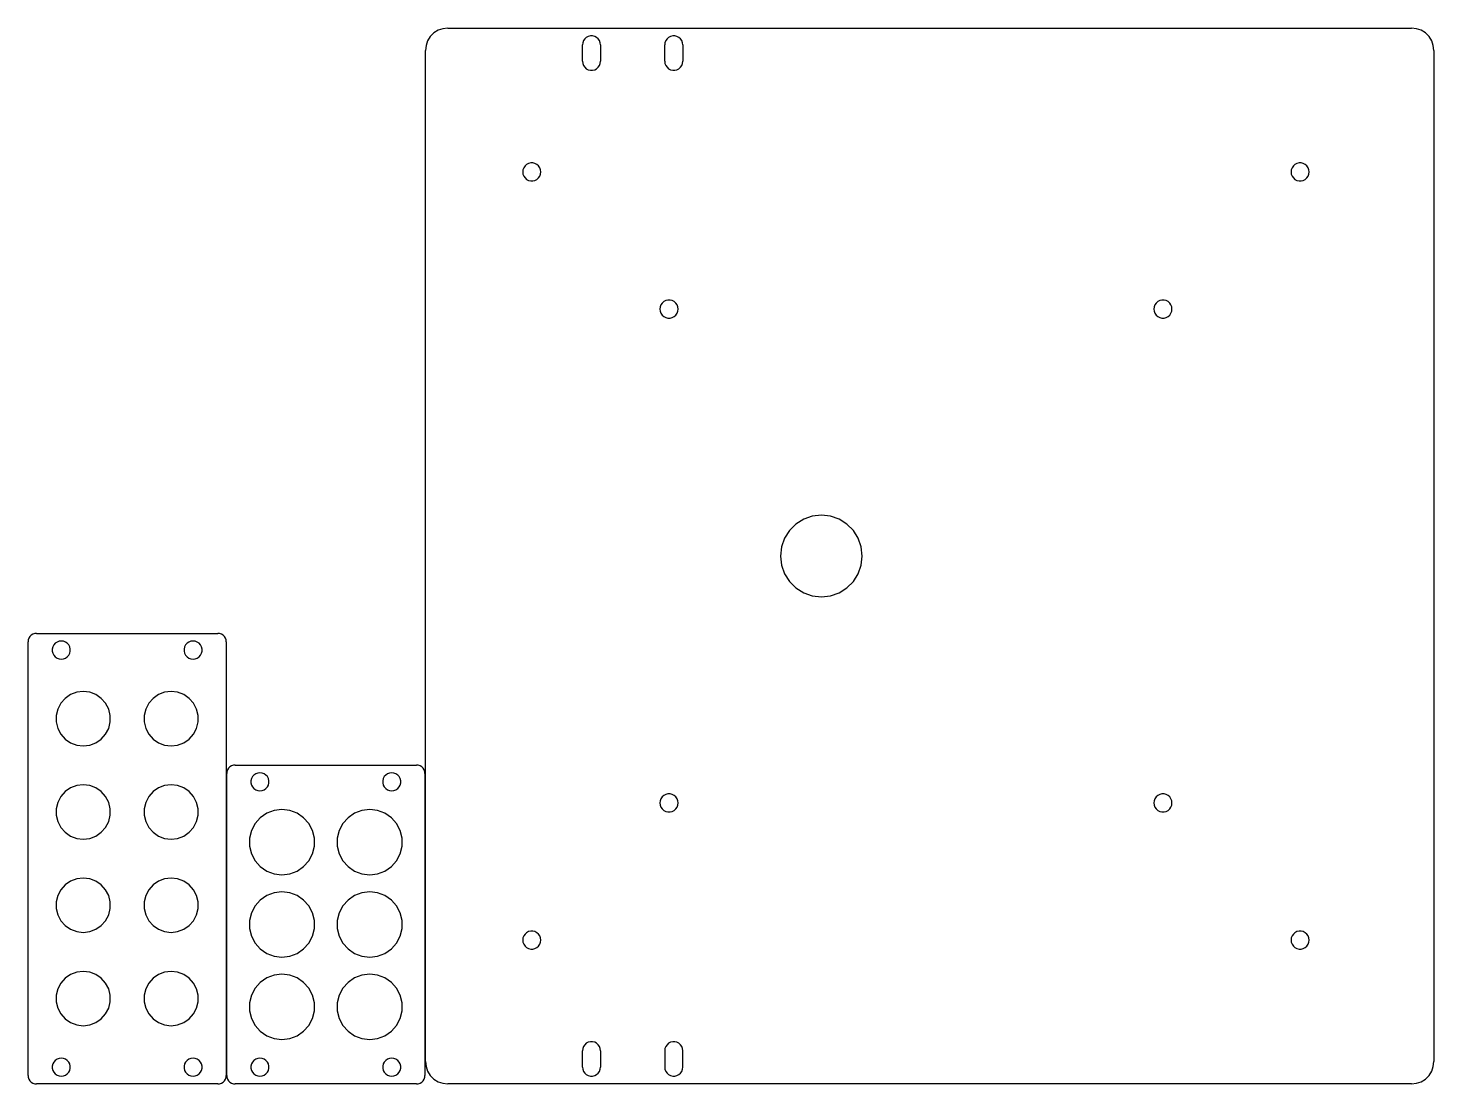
# Model space of a CAD drawing. Extents: x 0 to 990, y 0 to 530.
# Drawn here: x 0.1 to 256.2, y 0 to 192.4 of the extents above; entities that cross this region are included whole.
import ezdxf

# ---------------------------------------------------------------- set-up
doc = ezdxf.new("R2010")
doc.units = 0
for name, color, linetype in [('LargeIOPlate_contour', 7, 'CONTINUOUS'), ('PressurePlate_contour', 7, 'CONTINUOUS'), ('SmallIOPlate_contour', 7, 'CONTINUOUS')]:
    doc.layers.add(name, color=color, linetype=linetype)

msp = doc.modelspace()

# ---------------------------------------------------------------- linework, layer by layer
at = {"layer": 'LargeIOPlate_contour'}
for p, q in [((1.30509, 82.0611), (0.97748, 81.9465)), ((1.65, 82.1), (1.30509, 82.0611)), ((1.65, 82.1), (34.65, 82.1)), ((34.9949, 82.0611), (34.65, 82.1)), ((35.3225, 81.9465), (34.9949, 82.0611)), ((0.13886, 80.8949), (0.1, 80.55)), ((0.1, 1.55), (0.1, 80.55)), ((0.2535, 81.2225), (0.13886, 80.8949)), ((0.43816, 81.5164), (0.2535, 81.2225)), ((0.68359, 81.7618), (0.43816, 81.5164)), ((0.97748, 81.9465), (0.68359, 81.7618)), ((4.60722, 79.6351), (4.51203, 79.2489)), ((4.79208, 79.9873), (4.60722, 79.6351)), ((5.05585, 80.285), (4.79208, 79.9873)), ((5.38321, 80.511), (5.05585, 80.285)), ((5.75513, 80.6521), (5.38321, 80.511)), ((6.15, 80.7), (5.75513, 80.6521)), ((6.54487, 80.6521), (6.15, 80.7)), ((6.91679, 80.511), (6.54487, 80.6521)), ((7.24415, 80.285), (6.91679, 80.511)), ((7.50792, 79.9873), (7.24415, 80.285)), ((7.69278, 79.6351), (7.50792, 79.9873)), ((7.78797, 79.2489), (7.69278, 79.6351)), ((28.6072, 79.6351), (28.512, 79.2489)), ((28.7921, 79.9873), (28.6072, 79.6351)), ((29.0558, 80.285), (28.7921, 79.9873)), ((29.3832, 80.511), (29.0558, 80.285)), ((29.7551, 80.6521), (29.3832, 80.511)), ((30.15, 80.7), (29.7551, 80.6521)), ((30.5449, 80.6521), (30.15, 80.7)), ((30.9168, 80.511), (30.5449, 80.6521)), ((31.2442, 80.285), (30.9168, 80.511)), ((31.5079, 79.9873), (31.2442, 80.285)), ((31.6928, 79.6351), (31.5079, 79.9873)), ((31.788, 79.2489), (31.6928, 79.6351)), ((35.6164, 81.7618), (35.3225, 81.9465)), ((35.8618, 81.5164), (35.6164, 81.7618)), ((36.0465, 81.2225), (35.8618, 81.5164)), ((36.1611, 80.8949), (36.0465, 81.2225)), ((36.2, 80.55), (36.1611, 80.8949)), ((36.2, 80.55), (36.2, 1.55)), ((4.51203, 79.2489), (4.51203, 78.8511)), ((4.51203, 78.8511), (4.60722, 78.4649)), ((4.60722, 78.4649), (4.79208, 78.1127)), ((4.79208, 78.1127), (5.05585, 77.815)), ((5.05585, 77.815), (5.38321, 77.589)), ((5.38321, 77.589), (5.75513, 77.4479)), ((5.75513, 77.4479), (6.15, 77.4)), ((6.15, 77.4), (6.54487, 77.4479)), ((6.54487, 77.4479), (6.91679, 77.589)), ((6.91679, 77.589), (7.24415, 77.815)), ((7.24415, 77.815), (7.50792, 78.1127)), ((7.50792, 78.1127), (7.69278, 78.4649)), ((7.69278, 78.4649), (7.78797, 78.8511)), ((7.78797, 78.8511), (7.78797, 79.2489)), ((28.512, 79.2489), (28.512, 78.8511)), ((28.512, 78.8511), (28.6072, 78.4649)), ((28.6072, 78.4649), (28.7921, 78.1127)), ((28.7921, 78.1127), (29.0558, 77.815)), ((29.0558, 77.815), (29.3832, 77.589)), ((29.3832, 77.589), (29.7551, 77.4479)), ((29.7551, 77.4479), (30.15, 77.4)), ((30.15, 77.4), (30.5449, 77.4479)), ((30.5449, 77.4479), (30.9168, 77.589)), ((30.9168, 77.589), (31.2442, 77.815)), ((31.2442, 77.815), (31.5079, 78.1127)), ((31.5079, 78.1127), (31.6928, 78.4649)), ((31.6928, 78.4649), (31.788, 78.8511)), ((31.788, 78.8511), (31.788, 79.2489)), ((6.07623, 69.3619), (5.52167, 68.3053)), ((6.86754, 70.2551), (6.07623, 69.3619)), ((7.84962, 70.933), (6.86754, 70.2551)), ((8.96539, 71.3562), (7.84962, 70.933)), ((10.15, 71.5), (8.96539, 71.3562)), ((11.3346, 71.3562), (10.15, 71.5)), ((12.4504, 70.933), (11.3346, 71.3562)), ((13.4325, 70.2551), (12.4504, 70.933)), ((14.2238, 69.3619), (13.4325, 70.2551)), ((14.7783, 68.3053), (14.2238, 69.3619)), ((22.0762, 69.3619), (21.5217, 68.3053)), ((22.8675, 70.2551), (22.0762, 69.3619)), ((23.8496, 70.933), (22.8675, 70.2551)), ((24.9654, 71.3562), (23.8496, 70.933)), ((26.15, 71.5), (24.9654, 71.3562)), ((27.3346, 71.3562), (26.15, 71.5)), ((28.4504, 70.933), (27.3346, 71.3562)), ((29.4325, 70.2551), (28.4504, 70.933)), ((30.2238, 69.3619), (29.4325, 70.2551)), ((30.7783, 68.3053), (30.2238, 69.3619)), ((5.52167, 68.3053), (5.23609, 67.1467)), ((5.23609, 67.1467), (5.23609, 65.9533)), ((15.0639, 67.1467), (14.7783, 68.3053)), ((15.0639, 65.9533), (15.0639, 67.1467)), ((21.5217, 68.3053), (21.2361, 67.1467)), ((21.2361, 67.1467), (21.2361, 65.9533)), ((31.0639, 67.1467), (30.7783, 68.3053)), ((31.0639, 65.9533), (31.0639, 67.1467)), ((5.23609, 65.9533), (5.52167, 64.7947)), ((5.52167, 64.7947), (6.07623, 63.7381)), ((14.2238, 63.7381), (14.7783, 64.7947)), ((14.7783, 64.7947), (15.0639, 65.9533)), ((21.2361, 65.9533), (21.5217, 64.7947)), ((21.5217, 64.7947), (22.0762, 63.7381)), ((30.2238, 63.7381), (30.7783, 64.7947)), ((30.7783, 64.7947), (31.0639, 65.9533)), ((6.07623, 63.7381), (6.86754, 62.8449)), ((6.86754, 62.8449), (7.84962, 62.167)), ((7.84962, 62.167), (8.96539, 61.7438)), ((8.96539, 61.7438), (10.15, 61.6)), ((10.15, 61.6), (11.3346, 61.7438)), ((11.3346, 61.7438), (12.4504, 62.167)), ((12.4504, 62.167), (13.4325, 62.8449)), ((13.4325, 62.8449), (14.2238, 63.7381)), ((22.0762, 63.7381), (22.8675, 62.8449)), ((22.8675, 62.8449), (23.8496, 62.167)), ((23.8496, 62.167), (24.9654, 61.7438)), ((24.9654, 61.7438), (26.15, 61.6)), ((26.15, 61.6), (27.3346, 61.7438)), ((27.3346, 61.7438), (28.4504, 62.167)), ((28.4504, 62.167), (29.4325, 62.8449)), ((29.4325, 62.8449), (30.2238, 63.7381)), ((7.84962, 53.933), (6.86754, 53.2551)), ((8.96539, 54.3562), (7.84962, 53.933)), ((10.15, 54.5), (8.96539, 54.3562)), ((11.3346, 54.3562), (10.15, 54.5)), ((12.4504, 53.933), (11.3346, 54.3562)), ((13.4325, 53.2551), (12.4504, 53.933)), ((23.8496, 53.933), (22.8675, 53.2551)), ((24.9654, 54.3562), (23.8496, 53.933)), ((26.15, 54.5), (24.9654, 54.3562)), ((27.3346, 54.3562), (26.15, 54.5)), ((28.4504, 53.933), (27.3346, 54.3562)), ((29.4325, 53.2551), (28.4504, 53.933)), ((5.52167, 51.3053), (5.23609, 50.1467)), ((6.07623, 52.3619), (5.52167, 51.3053)), ((6.86754, 53.2551), (6.07623, 52.3619)), ((14.2238, 52.3619), (13.4325, 53.2551)), ((14.7783, 51.3053), (14.2238, 52.3619)), ((15.0639, 50.1467), (14.7783, 51.3053)), ((21.5217, 51.3053), (21.2361, 50.1467)), ((22.0762, 52.3619), (21.5217, 51.3053)), ((22.8675, 53.2551), (22.0762, 52.3619)), ((30.2238, 52.3619), (29.4325, 53.2551)), ((30.7783, 51.3053), (30.2238, 52.3619)), ((31.0639, 50.1467), (30.7783, 51.3053)), ((5.23609, 50.1467), (5.23609, 48.9533)), ((5.23609, 48.9533), (5.52167, 47.7947)), ((14.7783, 47.7947), (15.0639, 48.9533)), ((15.0639, 48.9533), (15.0639, 50.1467)), ((21.2361, 50.1467), (21.2361, 48.9533)), ((21.2361, 48.9533), (21.5217, 47.7947)), ((30.7783, 47.7947), (31.0639, 48.9533)), ((31.0639, 48.9533), (31.0639, 50.1467)), ((5.52167, 47.7947), (6.07623, 46.7381)), ((6.07623, 46.7381), (6.86754, 45.8449)), ((13.4325, 45.8449), (14.2238, 46.7381)), ((14.2238, 46.7381), (14.7783, 47.7947)), ((21.5217, 47.7947), (22.0762, 46.7381)), ((22.0762, 46.7381), (22.8675, 45.8449)), ((29.4325, 45.8449), (30.2238, 46.7381)), ((30.2238, 46.7381), (30.7783, 47.7947)), ((6.86754, 45.8449), (7.84962, 45.167)), ((7.84962, 45.167), (8.96539, 44.7438)), ((8.96539, 44.7438), (10.15, 44.6)), ((10.15, 44.6), (11.3346, 44.7438)), ((11.3346, 44.7438), (12.4504, 45.167)), ((12.4504, 45.167), (13.4325, 45.8449)), ((22.8675, 45.8449), (23.8496, 45.167)), ((23.8496, 45.167), (24.9654, 44.7438)), ((24.9654, 44.7438), (26.15, 44.6)), ((26.15, 44.6), (27.3346, 44.7438)), ((27.3346, 44.7438), (28.4504, 45.167)), ((28.4504, 45.167), (29.4325, 45.8449)), ((6.86754, 36.2551), (6.07623, 35.3619)), ((7.84962, 36.933), (6.86754, 36.2551)), ((8.96539, 37.3562), (7.84962, 36.933)), ((10.15, 37.5), (8.96539, 37.3562)), ((11.3346, 37.3562), (10.15, 37.5)), ((12.4504, 36.933), (11.3346, 37.3562)), ((13.4325, 36.2551), (12.4504, 36.933)), ((14.2238, 35.3619), (13.4325, 36.2551)), ((22.8675, 36.2551), (22.0762, 35.3619)), ((23.8496, 36.933), (22.8675, 36.2551)), ((24.9654, 37.3562), (23.8496, 36.933)), ((26.15, 37.5), (24.9654, 37.3562)), ((27.3346, 37.3562), (26.15, 37.5)), ((28.4504, 36.933), (27.3346, 37.3562)), ((29.4325, 36.2551), (28.4504, 36.933)), ((30.2238, 35.3619), (29.4325, 36.2551)), ((5.52167, 34.3053), (5.23609, 33.1467)), ((6.07623, 35.3619), (5.52167, 34.3053)), ((14.7783, 34.3053), (14.2238, 35.3619)), ((15.0639, 33.1467), (14.7783, 34.3053)), ((21.5217, 34.3053), (21.2361, 33.1467)), ((22.0762, 35.3619), (21.5217, 34.3053)), ((30.7783, 34.3053), (30.2238, 35.3619)), ((31.0639, 33.1467), (30.7783, 34.3053)), ((5.23609, 33.1467), (5.23609, 31.9533)), ((5.23609, 31.9533), (5.52167, 30.7947)), ((5.52167, 30.7947), (6.07623, 29.7381)), ((14.2238, 29.7381), (14.7783, 30.7947)), ((14.7783, 30.7947), (15.0639, 31.9533)), ((15.0639, 31.9533), (15.0639, 33.1467)), ((21.2361, 33.1467), (21.2361, 31.9533)), ((21.2361, 31.9533), (21.5217, 30.7947)), ((21.5217, 30.7947), (22.0762, 29.7381)), ((30.2238, 29.7381), (30.7783, 30.7947)), ((30.7783, 30.7947), (31.0639, 31.9533)), ((31.0639, 31.9533), (31.0639, 33.1467)), ((6.07623, 29.7381), (6.86754, 28.8449)), ((6.86754, 28.8449), (7.84962, 28.167)), ((12.4504, 28.167), (13.4325, 28.8449)), ((13.4325, 28.8449), (14.2238, 29.7381)), ((22.0762, 29.7381), (22.8675, 28.8449)), ((22.8675, 28.8449), (23.8496, 28.167)), ((28.4504, 28.167), (29.4325, 28.8449)), ((29.4325, 28.8449), (30.2238, 29.7381)), ((7.84962, 28.167), (8.96539, 27.7438)), ((8.96539, 27.7438), (10.15, 27.6)), ((10.15, 27.6), (11.3346, 27.7438)), ((11.3346, 27.7438), (12.4504, 28.167)), ((23.8496, 28.167), (24.9654, 27.7438)), ((24.9654, 27.7438), (26.15, 27.6)), ((26.15, 27.6), (27.3346, 27.7438)), ((27.3346, 27.7438), (28.4504, 28.167)), ((10.15, 20.5), (8.96539, 20.3562)), ((11.3346, 20.3562), (10.15, 20.5)), ((26.15, 20.5), (24.9654, 20.3562)), ((27.3346, 20.3562), (26.15, 20.5)), ((6.07623, 18.3619), (5.52167, 17.3053)), ((6.86754, 19.2551), (6.07623, 18.3619)), ((7.84962, 19.933), (6.86754, 19.2551)), ((8.96539, 20.3562), (7.84962, 19.933)), ((12.4504, 19.933), (11.3346, 20.3562)), ((13.4325, 19.2551), (12.4504, 19.933)), ((14.2238, 18.3619), (13.4325, 19.2551)), ((14.7783, 17.3053), (14.2238, 18.3619)), ((22.0762, 18.3619), (21.5217, 17.3053)), ((22.8675, 19.2551), (22.0762, 18.3619)), ((23.8496, 19.933), (22.8675, 19.2551)), ((24.9654, 20.3562), (23.8496, 19.933)), ((28.4504, 19.933), (27.3346, 20.3562)), ((29.4325, 19.2551), (28.4504, 19.933)), ((30.2238, 18.3619), (29.4325, 19.2551)), ((30.7783, 17.3053), (30.2238, 18.3619)), ((5.52167, 17.3053), (5.23609, 16.1467)), ((5.23609, 16.1467), (5.23609, 14.9533)), ((15.0639, 16.1467), (14.7783, 17.3053)), ((15.0639, 14.9533), (15.0639, 16.1467)), ((21.5217, 17.3053), (21.2361, 16.1467)), ((21.2361, 16.1467), (21.2361, 14.9533)), ((31.0639, 16.1467), (30.7783, 17.3053)), ((31.0639, 14.9533), (31.0639, 16.1467)), ((5.23609, 14.9533), (5.52167, 13.7947)), ((5.52167, 13.7947), (6.07623, 12.7381)), ((14.2238, 12.7381), (14.7783, 13.7947)), ((14.7783, 13.7947), (15.0639, 14.9533)), ((21.2361, 14.9533), (21.5217, 13.7947)), ((21.5217, 13.7947), (22.0762, 12.7381)), ((30.2238, 12.7381), (30.7783, 13.7947)), ((30.7783, 13.7947), (31.0639, 14.9533)), ((6.07623, 12.7381), (6.86754, 11.8449)), ((6.86754, 11.8449), (7.84962, 11.167)), ((7.84962, 11.167), (8.96539, 10.7438)), ((8.96539, 10.7438), (10.15, 10.6)), ((10.15, 10.6), (11.3346, 10.7438)), ((11.3346, 10.7438), (12.4504, 11.167)), ((12.4504, 11.167), (13.4325, 11.8449)), ((13.4325, 11.8449), (14.2238, 12.7381)), ((22.0762, 12.7381), (22.8675, 11.8449)), ((22.8675, 11.8449), (23.8496, 11.167)), ((23.8496, 11.167), (24.9654, 10.7438)), ((24.9654, 10.7438), (26.15, 10.6)), ((26.15, 10.6), (27.3346, 10.7438)), ((27.3346, 10.7438), (28.4504, 11.167)), ((28.4504, 11.167), (29.4325, 11.8449)), ((29.4325, 11.8449), (30.2238, 12.7381)), ((4.60722, 3.6351), (4.51203, 3.24889)), ((4.51203, 3.24889), (4.51203, 2.85111)), ((4.51203, 2.85111), (4.60722, 2.4649)), ((4.79208, 3.98731), (4.60722, 3.6351)), ((5.05585, 4.28504), (4.79208, 3.98731)), ((5.38321, 4.511), (5.05585, 4.28504)), ((5.75513, 4.65205), (5.38321, 4.511)), ((6.15, 4.7), (5.75513, 4.65205)), ((6.54487, 4.65205), (6.15, 4.7)), ((6.91679, 4.511), (6.54487, 4.65205)), ((7.24415, 4.28504), (6.91679, 4.511)), ((7.50792, 3.98731), (7.24415, 4.28504)), ((7.69278, 3.6351), (7.50792, 3.98731)), ((7.78797, 3.24889), (7.69278, 3.6351)), ((7.69278, 2.4649), (7.78797, 2.85111)), ((7.78797, 2.85111), (7.78797, 3.24889)), ((28.6072, 3.6351), (28.512, 3.24889)), ((28.512, 3.24889), (28.512, 2.85111)), ((28.512, 2.85111), (28.6072, 2.4649)), ((28.7921, 3.98731), (28.6072, 3.6351)), ((29.0558, 4.28504), (28.7921, 3.98731)), ((29.3832, 4.511), (29.0558, 4.28504)), ((29.7551, 4.65205), (29.3832, 4.511)), ((30.15, 4.7), (29.7551, 4.65205)), ((30.5449, 4.65205), (30.15, 4.7)), ((30.9168, 4.511), (30.5449, 4.65205)), ((31.2442, 4.28504), (30.9168, 4.511)), ((31.5079, 3.98731), (31.2442, 4.28504)), ((31.6928, 3.6351), (31.5079, 3.98731)), ((31.788, 3.24889), (31.6928, 3.6351)), ((31.6928, 2.4649), (31.788, 2.85111)), ((31.788, 2.85111), (31.788, 3.24889)), ((0.1, 1.55), (0.13886, 1.20509)), ((0.13886, 1.20509), (0.2535, 0.87748)), ((0.2535, 0.87748), (0.43816, 0.58359)), ((0.43816, 0.58359), (0.68359, 0.33816)), ((0.68359, 0.33816), (0.97748, 0.1535)), ((0.97748, 0.1535), (1.30509, 0.03886)), ((1.30509, 0.03886), (1.65, 0)), ((34.65, 0), (1.65, 0)), ((4.60722, 2.4649), (4.79208, 2.11269)), ((4.79208, 2.11269), (5.05585, 1.81496)), ((5.05585, 1.81496), (5.38321, 1.589)), ((5.38321, 1.589), (5.75513, 1.44795)), ((5.75513, 1.44795), (6.15, 1.4)), ((6.15, 1.4), (6.54487, 1.44795)), ((6.54487, 1.44795), (6.91679, 1.589)), ((6.91679, 1.589), (7.24415, 1.81496)), ((7.24415, 1.81496), (7.50792, 2.11269)), ((7.50792, 2.11269), (7.69278, 2.4649)), ((28.6072, 2.4649), (28.7921, 2.11269)), ((28.7921, 2.11269), (29.0558, 1.81496)), ((29.0558, 1.81496), (29.3832, 1.589)), ((29.3832, 1.589), (29.7551, 1.44795)), ((29.7551, 1.44795), (30.15, 1.4)), ((30.15, 1.4), (30.5449, 1.44795)), ((30.5449, 1.44795), (30.9168, 1.589)), ((30.9168, 1.589), (31.2442, 1.81496)), ((31.2442, 1.81496), (31.5079, 2.11269)), ((31.5079, 2.11269), (31.6928, 2.4649)), ((34.65, 0), (34.9949, 0.03886)), ((34.9949, 0.03886), (35.3225, 0.1535)), ((35.3225, 0.1535), (35.6164, 0.33816)), ((35.6164, 0.33816), (35.8618, 0.58359)), ((35.8618, 0.58359), (36.0465, 0.87748)), ((36.0465, 0.87748), (36.1611, 1.20509)), ((36.1611, 1.20509), (36.2, 1.55))]:
    msp.add_line(p, q, dxfattribs=at)
at = {"layer": 'PressurePlate_contour'}
for p, q in [((75.6488, 192.298), (74.7928, 191.999)), ((76.55, 192.4), (75.6488, 192.298)), ((76.55, 192.4), (252.2, 192.4)), ((253.101, 192.298), (252.2, 192.4)), ((253.957, 191.999), (253.101, 192.298)), ((72.9011, 190.107), (72.6015, 189.251)), ((73.3836, 190.875), (72.9011, 190.107)), ((74.0249, 191.516), (73.3836, 190.875)), ((74.7928, 191.999), (74.0249, 191.516)), ((101.148, 189.745), (101.1, 189.35)), ((101.289, 190.117), (101.148, 189.745)), ((101.515, 190.444), (101.289, 190.117)), ((101.813, 190.708), (101.515, 190.444)), ((102.165, 190.893), (101.813, 190.708)), ((102.551, 190.988), (102.165, 190.893)), ((102.949, 190.988), (102.551, 190.988)), ((103.335, 190.893), (102.949, 190.988)), ((103.687, 190.708), (103.335, 190.893)), ((103.985, 190.444), (103.687, 190.708)), ((104.211, 190.117), (103.985, 190.444)), ((104.352, 189.745), (104.211, 190.117)), ((104.4, 189.35), (104.352, 189.745)), ((116.148, 189.745), (116.1, 189.35)), ((116.289, 190.117), (116.148, 189.745)), ((116.515, 190.444), (116.289, 190.117)), ((116.813, 190.708), (116.515, 190.444)), ((117.165, 190.893), (116.813, 190.708)), ((117.551, 190.988), (117.165, 190.893)), ((117.949, 190.988), (117.551, 190.988)), ((118.335, 190.893), (117.949, 190.988)), ((118.687, 190.708), (118.335, 190.893)), ((118.985, 190.444), (118.687, 190.708)), ((119.211, 190.117), (118.985, 190.444)), ((119.352, 189.745), (119.211, 190.117)), ((119.4, 189.35), (119.352, 189.745)), ((254.725, 191.516), (253.957, 191.999)), ((255.366, 190.875), (254.725, 191.516)), ((255.849, 190.107), (255.366, 190.875)), ((256.148, 189.251), (255.849, 190.107)), ((72.6015, 189.251), (72.5, 188.35)), ((72.5, 4.05), (72.5, 188.35)), ((101.1, 186.35), (101.1, 189.35)), ((104.4, 189.35), (104.4, 186.35)), ((116.1, 186.35), (116.1, 189.35)), ((119.4, 189.35), (119.4, 186.35)), ((256.25, 188.35), (256.148, 189.251)), ((256.25, 188.35), (256.25, 4.05)), ((101.1, 186.35), (101.148, 185.955)), ((101.148, 185.955), (101.289, 185.583)), ((101.289, 185.583), (101.515, 185.256)), ((101.515, 185.256), (101.813, 184.992)), ((101.813, 184.992), (102.165, 184.807)), ((102.165, 184.807), (102.551, 184.712)), ((102.551, 184.712), (102.949, 184.712)), ((102.949, 184.712), (103.335, 184.807)), ((103.335, 184.807), (103.687, 184.992)), ((103.687, 184.992), (103.985, 185.256)), ((103.985, 185.256), (104.211, 185.583)), ((104.211, 185.583), (104.352, 185.955)), ((104.352, 185.955), (104.4, 186.35)), ((116.1, 186.35), (116.148, 185.955)), ((116.148, 185.955), (116.289, 185.583)), ((116.289, 185.583), (116.515, 185.256)), ((116.515, 185.256), (116.813, 184.992)), ((116.813, 184.992), (117.165, 184.807)), ((117.165, 184.807), (117.551, 184.712)), ((117.551, 184.712), (117.949, 184.712)), ((117.949, 184.712), (118.335, 184.807)), ((118.335, 184.807), (118.687, 184.992)), ((118.687, 184.992), (118.985, 185.256)), ((118.985, 185.256), (119.211, 185.583)), ((119.211, 185.583), (119.352, 185.955)), ((119.352, 185.955), (119.4, 186.35)), ((90.2729, 166.595), (90.225, 166.2)), ((90.414, 166.967), (90.2729, 166.595)), ((90.64, 167.294), (90.414, 166.967)), ((90.9377, 167.558), (90.64, 167.294)), ((91.2899, 167.743), (90.9377, 167.558)), ((91.6761, 167.838), (91.2899, 167.743)), ((92.0739, 167.838), (91.6761, 167.838)), ((92.4601, 167.743), (92.0739, 167.838)), ((92.8123, 167.558), (92.4601, 167.743)), ((93.11, 167.294), (92.8123, 167.558)), ((93.336, 166.967), (93.11, 167.294)), ((93.4771, 166.595), (93.336, 166.967)), ((93.525, 166.2), (93.4771, 166.595)), ((230.273, 166.595), (230.225, 166.2)), ((230.414, 166.967), (230.273, 166.595)), ((230.64, 167.294), (230.414, 166.967)), ((230.938, 167.558), (230.64, 167.294)), ((231.29, 167.743), (230.938, 167.558)), ((231.676, 167.838), (231.29, 167.743)), ((232.074, 167.838), (231.676, 167.838)), ((232.46, 167.743), (232.074, 167.838)), ((232.812, 167.558), (232.46, 167.743)), ((233.11, 167.294), (232.812, 167.558)), ((233.336, 166.967), (233.11, 167.294)), ((233.477, 166.595), (233.336, 166.967)), ((233.525, 166.2), (233.477, 166.595)), ((90.225, 166.2), (90.2729, 165.805)), ((90.2729, 165.805), (90.414, 165.433)), ((90.414, 165.433), (90.64, 165.106)), ((90.64, 165.106), (90.9377, 164.842)), ((90.9377, 164.842), (91.2899, 164.657)), ((91.2899, 164.657), (91.6761, 164.562)), ((91.6761, 164.562), (92.0739, 164.562)), ((92.0739, 164.562), (92.4601, 164.657)), ((92.4601, 164.657), (92.8123, 164.842)), ((92.8123, 164.842), (93.11, 165.106)), ((93.11, 165.106), (93.336, 165.433)), ((93.336, 165.433), (93.4771, 165.805)), ((93.4771, 165.805), (93.525, 166.2)), ((230.225, 166.2), (230.273, 165.805)), ((230.273, 165.805), (230.414, 165.433)), ((230.414, 165.433), (230.64, 165.106)), ((230.64, 165.106), (230.938, 164.842)), ((230.938, 164.842), (231.29, 164.657)), ((231.29, 164.657), (231.676, 164.562)), ((231.676, 164.562), (232.074, 164.562)), ((232.074, 164.562), (232.46, 164.657)), ((232.46, 164.657), (232.812, 164.842)), ((232.812, 164.842), (233.11, 165.106)), ((233.11, 165.106), (233.336, 165.433)), ((233.336, 165.433), (233.477, 165.805)), ((233.477, 165.805), (233.525, 166.2)), ((115.273, 141.595), (115.225, 141.2)), ((115.225, 141.2), (115.273, 140.805)), ((115.414, 141.967), (115.273, 141.595)), ((115.64, 142.294), (115.414, 141.967)), ((115.938, 142.558), (115.64, 142.294)), ((116.29, 142.743), (115.938, 142.558)), ((116.676, 142.838), (116.29, 142.743)), ((117.074, 142.838), (116.676, 142.838)), ((117.46, 142.743), (117.074, 142.838)), ((117.812, 142.558), (117.46, 142.743)), ((118.11, 142.294), (117.812, 142.558)), ((118.336, 141.967), (118.11, 142.294)), ((118.477, 141.595), (118.336, 141.967)), ((118.525, 141.2), (118.477, 141.595)), ((118.477, 140.805), (118.525, 141.2)), ((205.273, 141.595), (205.225, 141.2)), ((205.225, 141.2), (205.273, 140.805)), ((205.414, 141.967), (205.273, 141.595)), ((205.64, 142.294), (205.414, 141.967)), ((205.938, 142.558), (205.64, 142.294)), ((206.29, 142.743), (205.938, 142.558)), ((206.676, 142.838), (206.29, 142.743)), ((207.074, 142.838), (206.676, 142.838)), ((207.46, 142.743), (207.074, 142.838)), ((207.812, 142.558), (207.46, 142.743)), ((208.11, 142.294), (207.812, 142.558)), ((208.336, 141.967), (208.11, 142.294)), ((208.477, 141.595), (208.336, 141.967)), ((208.525, 141.2), (208.477, 141.595)), ((208.477, 140.805), (208.525, 141.2)), ((115.273, 140.805), (115.414, 140.433)), ((115.414, 140.433), (115.64, 140.106)), ((115.64, 140.106), (115.938, 139.842)), ((115.938, 139.842), (116.29, 139.657)), ((116.29, 139.657), (116.676, 139.562)), ((116.676, 139.562), (117.074, 139.562)), ((117.074, 139.562), (117.46, 139.657)), ((117.46, 139.657), (117.812, 139.842)), ((117.812, 139.842), (118.11, 140.106)), ((118.11, 140.106), (118.336, 140.433)), ((118.336, 140.433), (118.477, 140.805)), ((205.273, 140.805), (205.414, 140.433)), ((205.414, 140.433), (205.64, 140.106)), ((205.64, 140.106), (205.938, 139.842)), ((205.938, 139.842), (206.29, 139.657)), ((206.29, 139.657), (206.676, 139.562)), ((206.676, 139.562), (207.074, 139.562)), ((207.074, 139.562), (207.46, 139.657)), ((207.46, 139.657), (207.812, 139.842)), ((207.812, 139.842), (208.11, 140.106)), ((208.11, 140.106), (208.336, 140.433)), ((208.336, 140.433), (208.477, 140.805)), ((141.418, 102.912), (140.005, 102.025)), ((142.992, 103.463), (141.418, 102.912)), ((144.65, 103.65), (142.992, 103.463)), ((146.308, 103.463), (144.65, 103.65)), ((147.882, 102.912), (146.308, 103.463)), ((149.295, 102.025), (147.882, 102.912)), ((138.825, 100.845), (137.938, 99.4324)), ((140.005, 102.025), (138.825, 100.845)), ((150.475, 100.845), (149.295, 102.025)), ((151.362, 99.4324), (150.475, 100.845)), ((137.387, 97.8578), (137.2, 96.2)), ((137.938, 99.4324), (137.387, 97.8578)), ((151.913, 97.8578), (151.362, 99.4324)), ((152.1, 96.2), (151.913, 97.8578)), ((137.2, 96.2), (137.387, 94.5422)), ((151.913, 94.5422), (152.1, 96.2)), ((137.387, 94.5422), (137.938, 92.9676)), ((137.938, 92.9676), (138.825, 91.555)), ((150.475, 91.555), (151.362, 92.9676)), ((151.362, 92.9676), (151.913, 94.5422)), ((138.825, 91.555), (140.005, 90.3754)), ((140.005, 90.3754), (141.418, 89.4878)), ((147.882, 89.4878), (149.295, 90.3754)), ((149.295, 90.3754), (150.475, 91.555)), ((141.418, 89.4878), (142.992, 88.9368)), ((142.992, 88.9368), (144.65, 88.75)), ((144.65, 88.75), (146.308, 88.9368)), ((146.308, 88.9368), (147.882, 89.4878)), ((115.273, 51.5949), (115.225, 51.2)), ((115.414, 51.9668), (115.273, 51.5949)), ((115.64, 52.2942), (115.414, 51.9668)), ((115.938, 52.5579), (115.64, 52.2942)), ((116.29, 52.7428), (115.938, 52.5579)), ((116.676, 52.838), (116.29, 52.7428)), ((117.074, 52.838), (116.676, 52.838)), ((117.46, 52.7428), (117.074, 52.838)), ((117.812, 52.5579), (117.46, 52.7428)), ((118.11, 52.2942), (117.812, 52.5579)), ((118.336, 51.9668), (118.11, 52.2942)), ((118.477, 51.5949), (118.336, 51.9668)), ((118.525, 51.2), (118.477, 51.5949)), ((205.273, 51.5949), (205.225, 51.2)), ((205.414, 51.9668), (205.273, 51.5949)), ((205.64, 52.2942), (205.414, 51.9668)), ((205.938, 52.5579), (205.64, 52.2942)), ((206.29, 52.7428), (205.938, 52.5579)), ((206.676, 52.838), (206.29, 52.7428)), ((207.074, 52.838), (206.676, 52.838)), ((207.46, 52.7428), (207.074, 52.838)), ((207.812, 52.5579), (207.46, 52.7428)), ((208.11, 52.2942), (207.812, 52.5579)), ((208.336, 51.9668), (208.11, 52.2942)), ((208.477, 51.5949), (208.336, 51.9668)), ((208.525, 51.2), (208.477, 51.5949)), ((115.225, 51.2), (115.273, 50.8051)), ((115.273, 50.8051), (115.414, 50.4332)), ((115.414, 50.4332), (115.64, 50.1058)), ((115.64, 50.1058), (115.938, 49.8421)), ((115.938, 49.8421), (116.29, 49.6572)), ((116.29, 49.6572), (116.676, 49.562)), ((116.676, 49.562), (117.074, 49.562)), ((117.074, 49.562), (117.46, 49.6572)), ((117.46, 49.6572), (117.812, 49.8421)), ((117.812, 49.8421), (118.11, 50.1058)), ((118.11, 50.1058), (118.336, 50.4332)), ((118.336, 50.4332), (118.477, 50.8051)), ((118.477, 50.8051), (118.525, 51.2)), ((205.225, 51.2), (205.273, 50.8051)), ((205.273, 50.8051), (205.414, 50.4332)), ((205.414, 50.4332), (205.64, 50.1058)), ((205.64, 50.1058), (205.938, 49.8421)), ((205.938, 49.8421), (206.29, 49.6572)), ((206.29, 49.6572), (206.676, 49.562)), ((206.676, 49.562), (207.074, 49.562)), ((207.074, 49.562), (207.46, 49.6572)), ((207.46, 49.6572), (207.812, 49.8421)), ((207.812, 49.8421), (208.11, 50.1058)), ((208.11, 50.1058), (208.336, 50.4332)), ((208.336, 50.4332), (208.477, 50.8051)), ((208.477, 50.8051), (208.525, 51.2)), ((90.2729, 26.5949), (90.225, 26.2)), ((90.225, 26.2), (90.2729, 25.8051)), ((90.414, 26.9668), (90.2729, 26.5949)), ((90.2729, 25.8051), (90.414, 25.4332)), ((90.64, 27.2942), (90.414, 26.9668)), ((90.9377, 27.5579), (90.64, 27.2942)), ((91.2899, 27.7428), (90.9377, 27.5579)), ((91.6761, 27.838), (91.2899, 27.7428)), ((92.0739, 27.838), (91.6761, 27.838)), ((92.4601, 27.7428), (92.0739, 27.838)), ((92.8123, 27.5579), (92.4601, 27.7428)), ((93.11, 27.2942), (92.8123, 27.5579)), ((93.336, 26.9668), (93.11, 27.2942)), ((93.4771, 26.5949), (93.336, 26.9668)), ((93.336, 25.4332), (93.4771, 25.8051)), ((93.525, 26.2), (93.4771, 26.5949)), ((93.4771, 25.8051), (93.525, 26.2)), ((230.273, 26.5949), (230.225, 26.2)), ((230.225, 26.2), (230.273, 25.8051)), ((230.414, 26.9668), (230.273, 26.5949)), ((230.273, 25.8051), (230.414, 25.4332)), ((230.64, 27.2942), (230.414, 26.9668)), ((230.938, 27.5579), (230.64, 27.2942)), ((231.29, 27.7428), (230.938, 27.5579)), ((231.676, 27.838), (231.29, 27.7428)), ((232.074, 27.838), (231.676, 27.838)), ((232.46, 27.7428), (232.074, 27.838)), ((232.812, 27.5579), (232.46, 27.7428)), ((233.11, 27.2942), (232.812, 27.5579)), ((233.336, 26.9668), (233.11, 27.2942)), ((233.477, 26.5949), (233.336, 26.9668)), ((233.336, 25.4332), (233.477, 25.8051)), ((233.525, 26.2), (233.477, 26.5949)), ((233.477, 25.8051), (233.525, 26.2)), ((90.414, 25.4332), (90.64, 25.1058)), ((90.64, 25.1058), (90.9377, 24.8421)), ((90.9377, 24.8421), (91.2899, 24.6572)), ((91.2899, 24.6572), (91.6761, 24.562)), ((91.6761, 24.562), (92.0739, 24.562)), ((92.0739, 24.562), (92.4601, 24.6572)), ((92.4601, 24.6572), (92.8123, 24.8421)), ((92.8123, 24.8421), (93.11, 25.1058)), ((93.11, 25.1058), (93.336, 25.4332)), ((230.414, 25.4332), (230.64, 25.1058)), ((230.64, 25.1058), (230.938, 24.8421)), ((230.938, 24.8421), (231.29, 24.6572)), ((231.29, 24.6572), (231.676, 24.562)), ((231.676, 24.562), (232.074, 24.562)), ((232.074, 24.562), (232.46, 24.6572)), ((232.46, 24.6572), (232.812, 24.8421)), ((232.812, 24.8421), (233.11, 25.1058)), ((233.11, 25.1058), (233.336, 25.4332)), ((102.551, 7.68797), (102.165, 7.59278)), ((102.949, 7.68797), (102.551, 7.68797)), ((103.335, 7.59278), (102.949, 7.68797)), ((117.551, 7.68797), (117.165, 7.59278)), ((117.949, 7.68797), (117.551, 7.68797)), ((118.335, 7.59278), (117.949, 7.68797)), ((101.148, 6.44487), (101.1, 6.05)), ((101.1, 3.05), (101.1, 6.05)), ((101.289, 6.81679), (101.148, 6.44487)), ((101.515, 7.14415), (101.289, 6.81679)), ((101.813, 7.40792), (101.515, 7.14415)), ((102.165, 7.59278), (101.813, 7.40792)), ((103.687, 7.40792), (103.335, 7.59278)), ((103.985, 7.14415), (103.687, 7.40792)), ((104.211, 6.81679), (103.985, 7.14415)), ((104.352, 6.44487), (104.211, 6.81679)), ((104.4, 6.05), (104.352, 6.44487)), ((104.4, 6.05), (104.4, 3.05)), ((116.148, 6.44487), (116.1, 6.05)), ((116.1, 6.05), (116.1, 3.05)), ((116.289, 6.81679), (116.148, 6.44487)), ((116.515, 7.14415), (116.289, 6.81679)), ((116.813, 7.40792), (116.515, 7.14415)), ((117.165, 7.59278), (116.813, 7.40792)), ((118.687, 7.40792), (118.335, 7.59278)), ((118.985, 7.14415), (118.687, 7.40792)), ((119.211, 6.81679), (118.985, 7.14415)), ((119.352, 6.44487), (119.211, 6.81679)), ((119.4, 6.05), (119.352, 6.44487)), ((119.4, 3.05), (119.4, 6.05)), ((72.5, 4.05), (72.6015, 3.14879)), ((72.6015, 3.14879), (72.9011, 2.29277)), ((101.1, 3.05), (101.148, 2.65513)), ((101.148, 2.65513), (101.289, 2.28321)), ((104.211, 2.28321), (104.352, 2.65513)), ((104.352, 2.65513), (104.4, 3.05)), ((116.1, 3.05), (116.148, 2.65513)), ((116.148, 2.65513), (116.289, 2.28321)), ((119.211, 2.28321), (119.352, 2.65513)), ((119.352, 2.65513), (119.4, 3.05)), ((255.849, 2.29277), (256.148, 3.14879)), ((256.148, 3.14879), (256.25, 4.05)), ((72.9011, 2.29277), (73.3836, 1.52487)), ((73.3836, 1.52487), (74.0249, 0.88358)), ((74.0249, 0.88358), (74.7928, 0.40108)), ((74.7928, 0.40108), (75.6488, 0.10154)), ((75.6488, 0.10154), (76.55, 0)), ((252.2, 0), (76.55, 0)), ((101.289, 2.28321), (101.515, 1.95585)), ((101.515, 1.95585), (101.813, 1.69208)), ((101.813, 1.69208), (102.165, 1.50722)), ((102.165, 1.50722), (102.551, 1.41203)), ((102.551, 1.41203), (102.949, 1.41203)), ((102.949, 1.41203), (103.335, 1.50722)), ((103.335, 1.50722), (103.687, 1.69208)), ((103.687, 1.69208), (103.985, 1.95585)), ((103.985, 1.95585), (104.211, 2.28321)), ((116.289, 2.28321), (116.515, 1.95585)), ((116.515, 1.95585), (116.813, 1.69208)), ((116.813, 1.69208), (117.165, 1.50722)), ((117.165, 1.50722), (117.551, 1.41203)), ((117.551, 1.41203), (117.949, 1.41203)), ((117.949, 1.41203), (118.335, 1.50722)), ((118.335, 1.50722), (118.687, 1.69208)), ((118.687, 1.69208), (118.985, 1.95585)), ((118.985, 1.95585), (119.211, 2.28321)), ((252.2, 0), (253.101, 0.10154)), ((253.101, 0.10154), (253.957, 0.40108)), ((253.957, 0.40108), (254.725, 0.88358)), ((254.725, 0.88358), (255.366, 1.52487)), ((255.366, 1.52487), (255.849, 2.29277))]:
    msp.add_line(p, q, dxfattribs=at)
at = {"layer": 'SmallIOPlate_contour'}
for p, q in [((36.3389, 56.8949), (36.3, 56.55)), ((36.3, 1.55), (36.3, 56.55)), ((36.4535, 57.2225), (36.3389, 56.8949)), ((36.6382, 57.5164), (36.4535, 57.2225)), ((36.8836, 57.7618), (36.6382, 57.5164)), ((37.1775, 57.9465), (36.8836, 57.7618)), ((37.5051, 58.0611), (37.1775, 57.9465)), ((37.85, 58.1), (37.5051, 58.0611)), ((37.85, 58.1), (70.85, 58.1)), ((41.5832, 56.511), (41.2558, 56.285)), ((41.9551, 56.6521), (41.5832, 56.511)), ((42.35, 56.7), (41.9551, 56.6521)), ((42.7449, 56.6521), (42.35, 56.7)), ((43.1168, 56.511), (42.7449, 56.6521)), ((43.4442, 56.285), (43.1168, 56.511)), ((65.5832, 56.511), (65.2558, 56.285)), ((65.9551, 56.6521), (65.5832, 56.511)), ((66.35, 56.7), (65.9551, 56.6521)), ((66.7449, 56.6521), (66.35, 56.7)), ((67.1168, 56.511), (66.7449, 56.6521)), ((67.4442, 56.285), (67.1168, 56.511)), ((71.1949, 58.0611), (70.85, 58.1)), ((71.5225, 57.9465), (71.1949, 58.0611)), ((71.8164, 57.7618), (71.5225, 57.9465)), ((72.0618, 57.5164), (71.8164, 57.7618)), ((72.2465, 57.2225), (72.0618, 57.5164)), ((72.3611, 56.8949), (72.2465, 57.2225)), ((72.4, 56.55), (72.3611, 56.8949)), ((72.4, 56.55), (72.4, 1.55)), ((40.8072, 55.6351), (40.712, 55.2489)), ((40.712, 55.2489), (40.712, 54.8511)), ((40.712, 54.8511), (40.8072, 54.4649)), ((40.9921, 55.9873), (40.8072, 55.6351)), ((40.8072, 54.4649), (40.9921, 54.1127)), ((41.2558, 56.285), (40.9921, 55.9873)), ((40.9921, 54.1127), (41.2558, 53.815)), ((41.2558, 53.815), (41.5832, 53.589)), ((43.1168, 53.589), (43.4442, 53.815)), ((43.7079, 55.9873), (43.4442, 56.285)), ((43.4442, 53.815), (43.7079, 54.1127)), ((43.8928, 55.6351), (43.7079, 55.9873)), ((43.7079, 54.1127), (43.8928, 54.4649)), ((43.988, 55.2489), (43.8928, 55.6351)), ((43.8928, 54.4649), (43.988, 54.8511)), ((43.988, 54.8511), (43.988, 55.2489)), ((64.8072, 55.6351), (64.712, 55.2489)), ((64.712, 55.2489), (64.712, 54.8511)), ((64.712, 54.8511), (64.8072, 54.4649)), ((64.9921, 55.9873), (64.8072, 55.6351)), ((64.8072, 54.4649), (64.9921, 54.1127)), ((65.2558, 56.285), (64.9921, 55.9873)), ((64.9921, 54.1127), (65.2558, 53.815)), ((65.2558, 53.815), (65.5832, 53.589)), ((67.1168, 53.589), (67.4442, 53.815)), ((67.7079, 55.9873), (67.4442, 56.285)), ((67.4442, 53.815), (67.7079, 54.1127)), ((67.8928, 55.6351), (67.7079, 55.9873)), ((67.7079, 54.1127), (67.8928, 54.4649)), ((67.988, 55.2489), (67.8928, 55.6351)), ((67.8928, 54.4649), (67.988, 54.8511)), ((67.988, 54.8511), (67.988, 55.2489)), ((41.5832, 53.589), (41.9551, 53.4479)), ((41.9551, 53.4479), (42.35, 53.4)), ((42.35, 53.4), (42.7449, 53.4479)), ((42.7449, 53.4479), (43.1168, 53.589)), ((65.5832, 53.589), (65.9551, 53.4479)), ((65.9551, 53.4479), (66.35, 53.4)), ((66.35, 53.4), (66.7449, 53.4479)), ((66.7449, 53.4479), (67.1168, 53.589)), ((43.5849, 49.3185), (42.4044, 48.5036)), ((44.9261, 49.8271), (43.5849, 49.3185)), ((46.35, 50), (44.9261, 49.8271)), ((47.7739, 49.8271), (46.35, 50)), ((49.1151, 49.3185), (47.7739, 49.8271)), ((50.2956, 48.5036), (49.1151, 49.3185)), ((59.5849, 49.3185), (58.4044, 48.5036)), ((60.9261, 49.8271), (59.5849, 49.3185)), ((62.35, 50), (60.9261, 49.8271)), ((63.7739, 49.8271), (62.35, 50)), ((65.1151, 49.3185), (63.7739, 49.8271)), ((66.2956, 48.5036), (65.1151, 49.3185)), ((40.7867, 46.1599), (40.4434, 44.7672)), ((41.4532, 47.43), (40.7867, 46.1599)), ((42.4044, 48.5036), (41.4532, 47.43)), ((51.2468, 47.43), (50.2956, 48.5036)), ((51.9133, 46.1599), (51.2468, 47.43)), ((52.2566, 44.7672), (51.9133, 46.1599)), ((56.7867, 46.1599), (56.4434, 44.7672)), ((57.4532, 47.43), (56.7867, 46.1599)), ((58.4044, 48.5036), (57.4532, 47.43)), ((67.2468, 47.43), (66.2956, 48.5036)), ((67.9133, 46.1599), (67.2468, 47.43)), ((68.2566, 44.7672), (67.9133, 46.1599)), ((40.4434, 44.7672), (40.4434, 43.3328)), ((52.2566, 43.3328), (52.2566, 44.7672)), ((56.4434, 44.7672), (56.4434, 43.3328)), ((68.2566, 43.3328), (68.2566, 44.7672)), ((40.4434, 43.3328), (40.7867, 41.9401)), ((40.7867, 41.9401), (41.4532, 40.67)), ((51.2468, 40.67), (51.9133, 41.9401)), ((51.9133, 41.9401), (52.2566, 43.3328)), ((56.4434, 43.3328), (56.7867, 41.9401)), ((56.7867, 41.9401), (57.4532, 40.67)), ((67.2468, 40.67), (67.9133, 41.9401)), ((67.9133, 41.9401), (68.2566, 43.3328)), ((41.4532, 40.67), (42.4044, 39.5964)), ((42.4044, 39.5964), (43.5849, 38.7815)), ((43.5849, 38.7815), (44.9261, 38.2729)), ((47.7739, 38.2729), (49.1151, 38.7815)), ((49.1151, 38.7815), (50.2956, 39.5964)), ((50.2956, 39.5964), (51.2468, 40.67)), ((57.4532, 40.67), (58.4044, 39.5964)), ((58.4044, 39.5964), (59.5849, 38.7815)), ((59.5849, 38.7815), (60.9261, 38.2729)), ((63.7739, 38.2729), (65.1151, 38.7815)), ((65.1151, 38.7815), (66.2956, 39.5964)), ((66.2956, 39.5964), (67.2468, 40.67)), ((44.9261, 38.2729), (46.35, 38.1)), ((46.35, 38.1), (47.7739, 38.2729)), ((60.9261, 38.2729), (62.35, 38.1)), ((62.35, 38.1), (63.7739, 38.2729)), ((42.4044, 33.5036), (41.4532, 32.43)), ((43.5849, 34.3185), (42.4044, 33.5036)), ((44.9261, 34.8271), (43.5849, 34.3185)), ((46.35, 35), (44.9261, 34.8271)), ((47.7739, 34.8271), (46.35, 35)), ((49.1151, 34.3185), (47.7739, 34.8271)), ((50.2956, 33.5036), (49.1151, 34.3185)), ((51.2468, 32.43), (50.2956, 33.5036)), ((58.4044, 33.5036), (57.4532, 32.43)), ((59.5849, 34.3185), (58.4044, 33.5036)), ((60.9261, 34.8271), (59.5849, 34.3185)), ((62.35, 35), (60.9261, 34.8271)), ((63.7739, 34.8271), (62.35, 35)), ((65.1151, 34.3185), (63.7739, 34.8271)), ((66.2956, 33.5036), (65.1151, 34.3185)), ((67.2468, 32.43), (66.2956, 33.5036)), ((40.7867, 31.1599), (40.4434, 29.7672)), ((41.4532, 32.43), (40.7867, 31.1599)), ((51.9133, 31.1599), (51.2468, 32.43)), ((52.2566, 29.7672), (51.9133, 31.1599)), ((56.7867, 31.1599), (56.4434, 29.7672)), ((57.4532, 32.43), (56.7867, 31.1599)), ((67.9133, 31.1599), (67.2468, 32.43)), ((68.2566, 29.7672), (67.9133, 31.1599)), ((40.4434, 29.7672), (40.4434, 28.3328)), ((40.4434, 28.3328), (40.7867, 26.9401)), ((51.9133, 26.9401), (52.2566, 28.3328)), ((52.2566, 28.3328), (52.2566, 29.7672)), ((56.4434, 29.7672), (56.4434, 28.3328)), ((56.4434, 28.3328), (56.7867, 26.9401)), ((67.9133, 26.9401), (68.2566, 28.3328)), ((68.2566, 28.3328), (68.2566, 29.7672)), ((40.7867, 26.9401), (41.4532, 25.67)), ((41.4532, 25.67), (42.4044, 24.5964)), ((50.2956, 24.5964), (51.2468, 25.67)), ((51.2468, 25.67), (51.9133, 26.9401)), ((56.7867, 26.9401), (57.4532, 25.67)), ((57.4532, 25.67), (58.4044, 24.5964)), ((66.2956, 24.5964), (67.2468, 25.67)), ((67.2468, 25.67), (67.9133, 26.9401)), ((42.4044, 24.5964), (43.5849, 23.7815)), ((43.5849, 23.7815), (44.9261, 23.2729)), ((44.9261, 23.2729), (46.35, 23.1)), ((46.35, 23.1), (47.7739, 23.2729)), ((47.7739, 23.2729), (49.1151, 23.7815)), ((49.1151, 23.7815), (50.2956, 24.5964)), ((58.4044, 24.5964), (59.5849, 23.7815)), ((59.5849, 23.7815), (60.9261, 23.2729)), ((60.9261, 23.2729), (62.35, 23.1)), ((62.35, 23.1), (63.7739, 23.2729)), ((63.7739, 23.2729), (65.1151, 23.7815)), ((65.1151, 23.7815), (66.2956, 24.5964)), ((42.4044, 18.5036), (41.4532, 17.43)), ((43.5849, 19.3185), (42.4044, 18.5036)), ((44.9261, 19.8271), (43.5849, 19.3185)), ((46.35, 20), (44.9261, 19.8271)), ((47.7739, 19.8271), (46.35, 20)), ((49.1151, 19.3185), (47.7739, 19.8271)), ((50.2956, 18.5036), (49.1151, 19.3185)), ((51.2468, 17.43), (50.2956, 18.5036)), ((58.4044, 18.5036), (57.4532, 17.43)), ((59.5849, 19.3185), (58.4044, 18.5036)), ((60.9261, 19.8271), (59.5849, 19.3185)), ((62.35, 20), (60.9261, 19.8271)), ((63.7739, 19.8271), (62.35, 20)), ((65.1151, 19.3185), (63.7739, 19.8271)), ((66.2956, 18.5036), (65.1151, 19.3185)), ((67.2468, 17.43), (66.2956, 18.5036)), ((40.7867, 16.1599), (40.4434, 14.7672)), ((41.4532, 17.43), (40.7867, 16.1599)), ((51.9133, 16.1599), (51.2468, 17.43)), ((52.2566, 14.7672), (51.9133, 16.1599)), ((56.7867, 16.1599), (56.4434, 14.7672)), ((57.4532, 17.43), (56.7867, 16.1599)), ((67.9133, 16.1599), (67.2468, 17.43)), ((68.2566, 14.7672), (67.9133, 16.1599)), ((40.4434, 14.7672), (40.4434, 13.3328)), ((40.4434, 13.3328), (40.7867, 11.9401)), ((51.9133, 11.9401), (52.2566, 13.3328)), ((52.2566, 13.3328), (52.2566, 14.7672)), ((56.4434, 14.7672), (56.4434, 13.3328)), ((56.4434, 13.3328), (56.7867, 11.9401)), ((67.9133, 11.9401), (68.2566, 13.3328)), ((68.2566, 13.3328), (68.2566, 14.7672)), ((40.7867, 11.9401), (41.4532, 10.67)), ((41.4532, 10.67), (42.4044, 9.59636)), ((50.2956, 9.59636), (51.2468, 10.67)), ((51.2468, 10.67), (51.9133, 11.9401)), ((56.7867, 11.9401), (57.4532, 10.67)), ((57.4532, 10.67), (58.4044, 9.59636)), ((66.2956, 9.59636), (67.2468, 10.67)), ((67.2468, 10.67), (67.9133, 11.9401)), ((42.4044, 9.59636), (43.5849, 8.78154)), ((43.5849, 8.78154), (44.9261, 8.2729)), ((44.9261, 8.2729), (46.35, 8.1)), ((46.35, 8.1), (47.7739, 8.2729)), ((47.7739, 8.2729), (49.1151, 8.78154)), ((49.1151, 8.78154), (50.2956, 9.59636)), ((58.4044, 9.59636), (59.5849, 8.78154)), ((59.5849, 8.78154), (60.9261, 8.2729)), ((60.9261, 8.2729), (62.35, 8.1)), ((62.35, 8.1), (63.7739, 8.2729)), ((63.7739, 8.2729), (65.1151, 8.78154)), ((65.1151, 8.78154), (66.2956, 9.59636)), ((40.8072, 3.6351), (40.712, 3.24889)), ((40.712, 3.24889), (40.712, 2.85111)), ((40.712, 2.85111), (40.8072, 2.4649)), ((40.9921, 3.98731), (40.8072, 3.6351)), ((41.2558, 4.28504), (40.9921, 3.98731)), ((41.5832, 4.511), (41.2558, 4.28504)), ((41.9551, 4.65205), (41.5832, 4.511)), ((42.35, 4.7), (41.9551, 4.65205)), ((42.7449, 4.65205), (42.35, 4.7)), ((43.1168, 4.511), (42.7449, 4.65205)), ((43.4442, 4.28504), (43.1168, 4.511)), ((43.7079, 3.98731), (43.4442, 4.28504)), ((43.8928, 3.6351), (43.7079, 3.98731)), ((43.988, 3.24889), (43.8928, 3.6351)), ((43.8928, 2.4649), (43.988, 2.85111)), ((43.988, 2.85111), (43.988, 3.24889)), ((64.8072, 3.6351), (64.712, 3.24889)), ((64.712, 3.24889), (64.712, 2.85111)), ((64.712, 2.85111), (64.8072, 2.4649)), ((64.9921, 3.98731), (64.8072, 3.6351)), ((65.2558, 4.28504), (64.9921, 3.98731)), ((65.5832, 4.511), (65.2558, 4.28504)), ((65.9551, 4.65205), (65.5832, 4.511)), ((66.35, 4.7), (65.9551, 4.65205)), ((66.7449, 4.65205), (66.35, 4.7)), ((67.1168, 4.511), (66.7449, 4.65205)), ((67.4442, 4.28504), (67.1168, 4.511)), ((67.7079, 3.98731), (67.4442, 4.28504)), ((67.8928, 3.6351), (67.7079, 3.98731)), ((67.988, 3.24889), (67.8928, 3.6351)), ((67.8928, 2.4649), (67.988, 2.85111)), ((67.988, 2.85111), (67.988, 3.24889)), ((36.3, 1.55), (36.3389, 1.20509)), ((36.3389, 1.20509), (36.4535, 0.87748)), ((36.4535, 0.87748), (36.6382, 0.58359)), ((36.6382, 0.58359), (36.8836, 0.33816)), ((36.8836, 0.33816), (37.1775, 0.1535)), ((37.1775, 0.1535), (37.5051, 0.03886)), ((37.5051, 0.03886), (37.85, 0)), ((70.85, 0), (37.85, 0)), ((40.8072, 2.4649), (40.9921, 2.11269)), ((40.9921, 2.11269), (41.2558, 1.81496)), ((41.2558, 1.81496), (41.5832, 1.589)), ((41.5832, 1.589), (41.9551, 1.44795)), ((41.9551, 1.44795), (42.35, 1.4)), ((42.35, 1.4), (42.7449, 1.44795)), ((42.7449, 1.44795), (43.1168, 1.589)), ((43.1168, 1.589), (43.4442, 1.81496)), ((43.4442, 1.81496), (43.7079, 2.11269)), ((43.7079, 2.11269), (43.8928, 2.4649)), ((64.8072, 2.4649), (64.9921, 2.11269)), ((64.9921, 2.11269), (65.2558, 1.81496)), ((65.2558, 1.81496), (65.5832, 1.589)), ((65.5832, 1.589), (65.9551, 1.44795)), ((65.9551, 1.44795), (66.35, 1.4)), ((66.35, 1.4), (66.7449, 1.44795)), ((66.7449, 1.44795), (67.1168, 1.589)), ((67.1168, 1.589), (67.4442, 1.81496)), ((67.4442, 1.81496), (67.7079, 2.11269)), ((67.7079, 2.11269), (67.8928, 2.4649)), ((70.85, 0), (71.1949, 0.03886)), ((71.1949, 0.03886), (71.5225, 0.1535)), ((71.5225, 0.1535), (71.8164, 0.33816)), ((71.8164, 0.33816), (72.0618, 0.58359)), ((72.0618, 0.58359), (72.2465, 0.87748)), ((72.2465, 0.87748), (72.3611, 1.20509)), ((72.3611, 1.20509), (72.4, 1.55))]:
    msp.add_line(p, q, dxfattribs=at)

doc.saveas('drawing.dxf')
